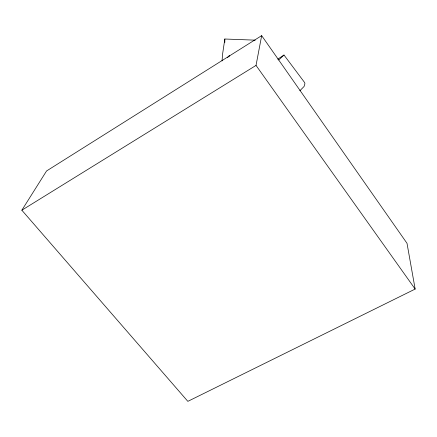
<?xml version="1.0" encoding="UTF-8"?>
<svg xmlns="http://www.w3.org/2000/svg" width="437" height="437" viewBox="0 0 437 437"><rect width="100%" height="100%" fill="white"/><g stroke="black" fill="none" stroke-linecap="round" stroke-linejoin="round"><path stroke-width="0.66" d="M224.82 42.394L224.831 39.013L255.268 40.16M222.056 60.923L222.559 54.275L224.831 39.013M415.15 289.07L256.027 65.413L261.67 35.643L46.557 170.971L21.85 210.208L187.844 401.357L415.15 289.07L407.011 243.305L261.67 35.643M228.759 56.766L229.381 55.554L227.622 57.553M299.837 90.749L304.103 86.439L304.911 83.762L304.704 82.659L283.995 55.029L278.746 59.984M277.79 59.148L283.995 55.029M21.85 210.208L256.027 65.413"/></g></svg>
